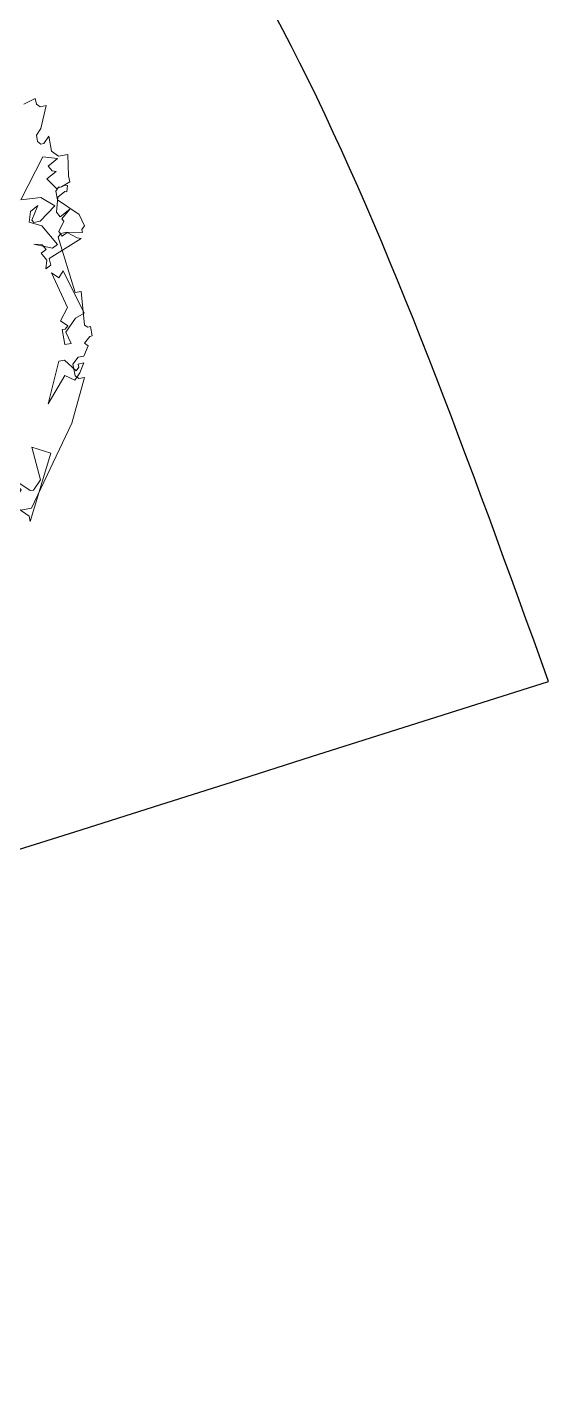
# Model space of a CAD drawing. Header units: millimetres. Extents: x 1418 to 1811, y 1796 to 1956.
# Drawn here: x 1490.001 to 1490.966, y 1874.859 to 1877.404 of the extents above; entities that cross this region are included whole.
import ezdxf

# ---------------------------------------------------------------- set-up
doc = ezdxf.new("R2010")
doc.units = ezdxf.units.MM
doc.layers.add('ARBRE', color=251, linetype='Continuous', lineweight=13)
doc.layers.add('VEGETAIS', color=3, linetype='Continuous')

# ---------------------------------------------------------------- blocks, each defined once
blk = doc.blocks.new('WMF26', base_point=(0, 0.001))
at = {"color": 85}
blk.add_lwpolyline([(0.724, -7.621), (0.585, -7.658), (0.585, -7.592), (0.548, -7.556), (0.476, -7.556), (0.585, -7.308), (0.65, -7.243), (0.65, -7.17), (0.621, -7.133), (0.585, -7.133), (0.512, -7.206), (0.512, -7.032), (0.446, -6.959), (0.338, -6.959), (0.374, -6.719), (0.374, -6.646), (0.476, -6.61), (0.512, -6.61), (0.548, -6.573), (0.548, -6.471), (0.338, -6.26), (0.301, -6.122), (0.338, -6.085), (0.338, -6.049), (0.512, -6.085), (0.585, -6.085), (0.621, -6.049), (0.548, -5.387), (0.476, -5.387), (0.512, -5.002), (0.476, -4.972), (0.446, -4.972), (0.446, -4.863), (0.476, -4.863), (0.548, -4.797), (0.512, -4.761), (0.585, -4.652), (0.65, -4.652), (0.724, -4.587), (0.724, -4.448), (0.687, -4.412), (0.621, -4.412), (0.861, -3.924), (1.494, -3.051), (1.771, -3.051)], dxfattribs=at)
at = {"color": 63}
for points in [[(1.647, -3.076), (1.75, -3.076), (1.959, -3.316), (1.712, -3.143), (1.574, -3.28), (1.647, -3.39), (1.684, -3.426), (1.684, -3.527), (1.574, -3.353), (1.472, -3.251), (1.436, -3.251), (1.335, -3.353), (1.363, -3.739), (1.16, -3.63), (1.538, -2.902), (1.538, -2.967), (1.647, -3.076), (1.647, -3.076)], [(0.811, -4.648), (0.701, -4.503), (0.664, -4.54), (0.664, -4.576), (0.599, -4.576), (0.664, -4.474), (0.738, -4.401), (0.84, -4.474), (1.087, -4.19), (0.876, -4.648), (0.811, -4.648), (0.811, -4.648)], [(0.774, -4.998), (0.738, -4.998), (0.701, -5.027), (0.774, -5.1), (0.664, -5.237), (0.774, -5.659), (0.701, -5.587), (0.636, -5.659), (0.49, -5.136), (0.599, -5.1), (0.738, -4.961), (0.701, -4.823), (0.774, -4.823), (0.774, -4.998), (0.774, -4.998)], [(0.582, -6.871), (0.548, -6.807), (0.504, -6.794), (0.624, -6.729), (0.535, -6.601), (0.429, -6.618), (0.405, -6.61), (0.426, -6.542), (0.45, -6.549), (0.538, -6.501), (0.588, -6.335), (0.554, -6.272), (0.432, -6.341), (0.54, -6.246), (0.524, -6.215), (0.602, -6.111), (0.573, -6.049), (0.51, -6.083), (0.408, -5.999), (0.364, -5.986), (0.768, -5.826), (0.764, -5.75), (0.827, -5.716), (0.799, -5.813), (0.846, -5.902), (0.783, -5.936), (0.818, -5.995), (0.911, -6.023), (0.709, -5.935), (0.645, -5.969), (0.78, -6.212), (0.914, -6.279), (0.878, -6.396), (0.784, -6.447), (0.882, -6.296), (0.865, -6.264), (0.79, -6.268), (0.592, -6.41), (0.732, -6.533), (0.961, -6.549), (0.622, -6.984), (0.461, -6.936), (0.582, -6.871), (0.582, -6.871)]]:
    blk.add_lwpolyline(points, dxfattribs=at)
blk = doc.blocks.new('T2_02')
at = {"xscale": 0.3499999999999943, "yscale": 0.3499999999999943, "zscale": 0.3499999999999943}
blk.add_blockref('WMF26', (-2.2399, 1.997), dxfattribs=at)

msp = doc.modelspace()

# ---------------------------------------------------------------- linework, layer by layer
at = {"layer": 'VEGETAIS'}
msp.add_spline([(1490.9659, 1876.1915), (1479.5595, 1875.3874), (1481.8841, 1877.91), (1485.8036, 1876.4894), (1489.9187, 1878.0504), (1490.9659, 1876.1915)], degree=3, dxfattribs=at)

# ---------------------------------------------------------------- block references
at = {"layer": 'ARBRE', "xscale": 0.4621142716754233, "yscale": 0.4621142716754233, "zscale": 0.4621142716754233, "rotation": 190.6551472559353}
msp.add_blockref('T2_02', (1489.1492, 1876.7879), dxfattribs=at)

doc.saveas('drawing.dxf')
